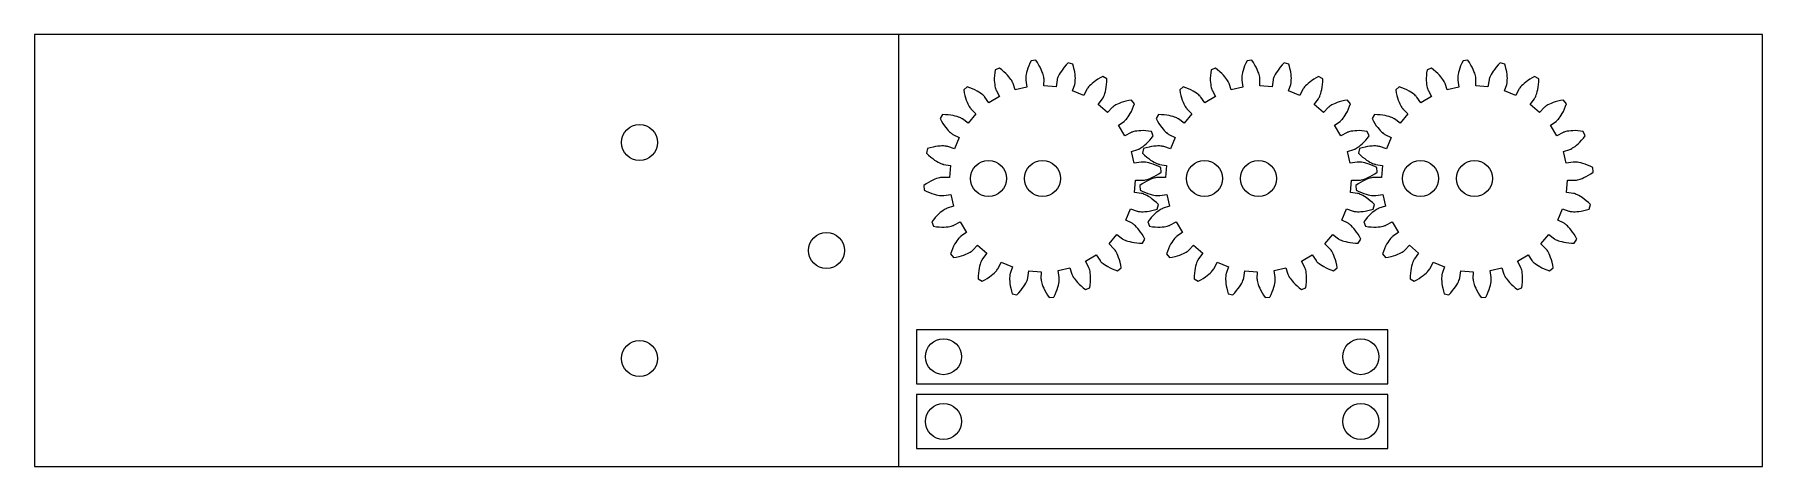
# Model space of a CAD drawing. Header units: inches. Extents: x 0 to 24, y 0 to 6.
import ezdxf

# ---------------------------------------------------------------- set-up
doc = ezdxf.new("R2010")
doc.units = ezdxf.units.IN
doc.header["$MEASUREMENT"] = 0
for name, color, linetype, true_color in [('cut2$board', 7, 'Continuous', 0x000000), ('cut2$gears', 7, 'Continuous', 0x000000), ('cut2$sticks', 7, 'Continuous', 0x000000), ('cut2$whole', 7, 'Continuous', 0x000000)]:
    doc.layers.add(name, color=color, linetype=linetype, true_color=true_color)

msp = doc.modelspace()

# ---------------------------------------------------------------- linework, layer by layer
at = {"layer": 'cut2$board'}
msp.add_line((12, 6), (12, 0), dxfattribs=at)
for centre in [(8.402, 4.5), (11, 3), (8.402, 1.5)]:
    msp.add_circle(centre, 0.25, dxfattribs=at)
at = {"layer": 'cut2$gears'}
for points in [[(15.292, 3.976), (15.387, 3.975), (15.394, 3.975), (15.403, 3.976), (15.415, 3.978), (15.43, 3.981), (15.448, 3.986), (15.47, 3.993), (15.494, 4.002), (15.521, 4.014), (15.55, 4.028), (15.582, 4.046), (15.615, 4.067), (15.647, 4.089), (15.642, 4.154), (15.607, 4.171), (15.571, 4.187), (15.537, 4.2), (15.506, 4.209), (15.477, 4.217), (15.452, 4.222), (15.43, 4.226), (15.411, 4.228), (15.395, 4.229), (15.383, 4.229), (15.375, 4.228), (15.37, 4.228), (15.274, 4.212), (15.235, 4.376), (15.326, 4.404), (15.332, 4.407), (15.34, 4.41), (15.351, 4.416), (15.364, 4.424), (15.38, 4.434), (15.398, 4.447), (15.419, 4.463), (15.441, 4.483), (15.464, 4.505), (15.489, 4.532), (15.514, 4.562), (15.537, 4.593), (15.512, 4.654), (15.474, 4.659), (15.435, 4.663), (15.399, 4.665), (15.366, 4.664), (15.337, 4.663), (15.311, 4.66), (15.289, 4.656), (15.27, 4.652), (15.255, 4.648), (15.244, 4.645), (15.235, 4.642), (15.231, 4.64), (15.145, 4.595), (15.057, 4.739), (15.135, 4.794), (15.14, 4.798), (15.146, 4.804), (15.155, 4.813), (15.165, 4.824), (15.177, 4.839), (15.19, 4.857), (15.205, 4.879), (15.22, 4.904), (15.235, 4.933), (15.25, 4.966), (15.265, 5.003), (15.277, 5.039), (15.235, 5.089), (15.197, 5.082), (15.158, 5.074), (15.123, 5.064), (15.092, 5.054), (15.065, 5.043), (15.041, 5.032), (15.021, 5.022), (15.005, 5.013), (14.992, 5.004), (14.982, 4.997), (14.975, 4.992), (14.971, 4.989), (14.903, 4.919), (14.775, 5.029), (14.832, 5.105), (14.836, 5.111), (14.84, 5.119), (14.846, 5.13), (14.852, 5.144), (14.859, 5.161), (14.866, 5.183), (14.873, 5.208), (14.879, 5.236), (14.885, 5.269), (14.889, 5.305), (14.892, 5.344), (14.892, 5.383), (14.836, 5.417), (14.802, 5.399), (14.768, 5.379), (14.738, 5.359), (14.712, 5.339), (14.689, 5.321), (14.67, 5.303), (14.654, 5.287), (14.641, 5.273), (14.632, 5.261), (14.624, 5.252), (14.62, 5.245), (14.617, 5.24), (14.574, 5.153), (14.418, 5.218), (14.448, 5.308), (14.45, 5.315), (14.452, 5.323), (14.454, 5.335), (14.455, 5.351), (14.456, 5.37), (14.457, 5.392), (14.455, 5.418), (14.453, 5.447), (14.448, 5.48), (14.441, 5.515), (14.431, 5.554), (14.42, 5.59), (14.356, 5.606), (14.329, 5.578), (14.303, 5.549), (14.281, 5.52), (14.262, 5.493), (14.246, 5.469), (14.233, 5.446), (14.223, 5.426), (14.215, 5.409), (14.209, 5.395), (14.206, 5.383), (14.203, 5.375), (14.202, 5.37), (14.188, 5.274), (14.019, 5.287), (14.021, 5.383), (14.02, 5.39), (14.019, 5.398), (14.018, 5.41), (14.014, 5.425), (14.009, 5.444), (14.003, 5.465), (13.993, 5.489), (13.982, 5.516), (13.967, 5.545), (13.95, 5.577), (13.929, 5.611), (13.907, 5.642), (13.841, 5.637), (13.824, 5.603), (13.808, 5.566), (13.796, 5.532), (13.786, 5.501), (13.778, 5.473), (13.773, 5.447), (13.77, 5.425), (13.768, 5.406), (13.767, 5.391), (13.767, 5.379), (13.767, 5.37), (13.767, 5.365), (13.784, 5.269), (13.619, 5.23), (13.591, 5.321), (13.589, 5.328), (13.585, 5.335), (13.579, 5.346), (13.572, 5.36), (13.561, 5.376), (13.548, 5.394), (13.532, 5.414), (13.513, 5.436), (13.49, 5.459), (13.463, 5.484), (13.433, 5.51), (13.402, 5.533), (13.341, 5.508), (13.336, 5.47), (13.332, 5.43), (13.331, 5.394), (13.331, 5.361), (13.333, 5.332), (13.336, 5.306), (13.339, 5.284), (13.343, 5.265), (13.347, 5.25), (13.351, 5.239), (13.354, 5.231), (13.356, 5.226), (13.401, 5.14), (13.256, 5.052), (13.201, 5.13), (13.197, 5.135), (13.191, 5.142), (13.183, 5.15), (13.171, 5.161), (13.156, 5.173), (13.138, 5.186), (13.117, 5.2), (13.091, 5.215), (13.062, 5.23), (13.03, 5.245), (12.993, 5.26), (12.956, 5.273), (12.906, 5.23), (12.913, 5.192), (12.922, 5.154), (12.931, 5.119), (12.942, 5.088), (12.952, 5.06), (12.963, 5.037), (12.973, 5.017), (12.983, 5), (12.991, 4.987), (12.998, 4.977), (13.003, 4.971), (13.007, 4.967), (13.076, 4.899), (12.966, 4.77), (12.89, 4.828), (12.884, 4.831), (12.877, 4.836), (12.866, 4.841), (12.852, 4.847), (12.834, 4.854), (12.813, 4.861), (12.788, 4.868), (12.759, 4.874), (12.727, 4.88), (12.691, 4.884), (12.651, 4.887), (12.613, 4.888), (12.578, 4.832), (12.596, 4.798), (12.616, 4.764), (12.637, 4.733), (12.656, 4.707), (12.675, 4.684), (12.692, 4.665), (12.708, 4.649), (12.722, 4.637), (12.734, 4.627), (12.744, 4.62), (12.751, 4.615), (12.755, 4.612), (12.842, 4.569), (12.777, 4.413), (12.687, 4.444), (12.68, 4.446), (12.672, 4.447), (12.66, 4.449), (12.644, 4.451), (12.626, 4.452), (12.603, 4.452), (12.577, 4.451), (12.548, 4.448), (12.516, 4.443), (12.48, 4.436), (12.442, 4.427), (12.405, 4.415), (12.389, 4.351), (12.417, 4.325), (12.447, 4.298), (12.475, 4.276), (12.502, 4.257), (12.527, 4.241), (12.549, 4.228), (12.569, 4.218), (12.586, 4.21), (12.601, 4.205), (12.612, 4.201), (12.62, 4.199), (12.626, 4.197), (12.722, 4.183), (12.708, 4.015), (12.613, 4.016), (12.606, 4.016), (12.597, 4.015), (12.585, 4.013), (12.57, 4.01), (12.552, 4.005), (12.53, 3.998), (12.506, 3.989), (12.479, 3.977), (12.45, 3.963), (12.418, 3.945), (12.385, 3.924), (12.353, 3.902), (12.358, 3.836), (12.393, 3.819), (12.429, 3.804), (12.463, 3.791), (12.494, 3.781), (12.523, 3.774), (12.548, 3.768), (12.57, 3.765), (12.589, 3.763), (12.605, 3.762), (12.617, 3.762), (12.625, 3.762), (12.63, 3.763), (12.726, 3.779), (12.765, 3.615), (12.674, 3.586), (12.668, 3.584), (12.66, 3.58), (12.649, 3.575), (12.636, 3.567), (12.62, 3.557), (12.602, 3.544), (12.581, 3.527), (12.559, 3.508), (12.536, 3.485), (12.511, 3.459), (12.486, 3.428), (12.463, 3.398), (12.488, 3.337), (12.526, 3.331), (12.565, 3.328), (12.601, 3.326), (12.634, 3.326), (12.663, 3.328), (12.689, 3.331), (12.711, 3.334), (12.73, 3.338), (12.745, 3.342), (12.756, 3.346), (12.765, 3.349), (12.769, 3.351), (12.855, 3.396), (12.943, 3.252), (12.865, 3.197), (12.86, 3.192), (12.854, 3.187), (12.845, 3.178), (12.835, 3.166), (12.823, 3.152), (12.81, 3.134), (12.795, 3.112), (12.78, 3.087), (12.765, 3.058), (12.75, 3.025), (12.735, 2.988), (12.723, 2.952), (12.765, 2.902), (12.803, 2.908), (12.842, 2.917), (12.877, 2.927), (12.908, 2.937), (12.935, 2.948), (12.959, 2.958), (12.979, 2.968), (12.995, 2.978), (13.008, 2.986), (13.018, 2.993), (13.025, 2.999), (13.029, 3.002), (13.097, 3.072), (13.225, 2.962), (13.168, 2.885), (13.164, 2.879), (13.16, 2.872), (13.154, 2.861), (13.148, 2.847), (13.141, 2.829), (13.134, 2.808), (13.127, 2.783), (13.121, 2.754), (13.115, 2.722), (13.111, 2.686), (13.108, 2.646), (13.108, 2.608), (13.164, 2.574), (13.198, 2.591), (13.232, 2.612), (13.262, 2.632), (13.288, 2.651), (13.311, 2.67), (13.33, 2.687), (13.346, 2.703), (13.359, 2.717), (13.368, 2.729), (13.376, 2.739), (13.38, 2.746), (13.383, 2.751), (13.426, 2.838), (13.582, 2.773), (13.552, 2.682), (13.55, 2.676), (13.548, 2.667), (13.546, 2.655), (13.545, 2.64), (13.544, 2.621), (13.543, 2.598), (13.545, 2.573), (13.547, 2.543), (13.552, 2.511), (13.559, 2.475), (13.569, 2.437), (13.58, 2.4), (13.644, 2.385), (13.671, 2.412), (13.697, 2.442), (13.719, 2.47), (13.738, 2.497), (13.754, 2.522), (13.767, 2.544), (13.777, 2.564), (13.785, 2.582), (13.791, 2.596), (13.794, 2.607), (13.797, 2.616), (13.798, 2.621), (13.812, 2.717), (13.981, 2.703), (13.979, 2.608), (13.98, 2.601), (13.981, 2.592), (13.982, 2.581), (13.986, 2.565), (13.991, 2.547), (13.997, 2.526), (14.007, 2.501), (14.018, 2.475), (14.033, 2.445), (14.05, 2.414), (14.071, 2.38), (14.093, 2.348), (14.159, 2.353), (14.176, 2.388), (14.192, 2.424), (14.204, 2.458), (14.214, 2.49), (14.222, 2.518), (14.227, 2.543), (14.23, 2.565), (14.232, 2.584), (14.233, 2.6), (14.233, 2.612), (14.233, 2.621), (14.233, 2.626), (14.216, 2.722), (14.381, 2.761), (14.409, 2.669), (14.411, 2.663), (14.415, 2.655), (14.421, 2.644), (14.428, 2.631), (14.439, 2.615), (14.452, 2.597), (14.468, 2.577), (14.487, 2.555), (14.51, 2.531), (14.537, 2.507), (14.567, 2.481), (14.598, 2.458), (14.659, 2.483), (14.664, 2.521), (14.668, 2.561), (14.669, 2.597), (14.669, 2.629), (14.667, 2.659), (14.664, 2.684), (14.661, 2.707), (14.657, 2.725), (14.653, 2.74), (14.649, 2.752), (14.646, 2.76), (14.644, 2.765), (14.599, 2.851), (14.744, 2.939), (14.799, 2.861), (14.803, 2.855), (14.809, 2.849), (14.817, 2.84), (14.829, 2.83), (14.844, 2.818), (14.862, 2.805), (14.883, 2.791), (14.909, 2.776), (14.938, 2.76), (14.97, 2.745), (15.007, 2.73), (15.044, 2.718), (15.094, 2.761), (15.087, 2.798), (15.078, 2.837), (15.069, 2.872), (15.058, 2.903), (15.048, 2.93), (15.037, 2.954), (15.027, 2.974), (15.017, 2.99), (15.009, 3.003), (15.002, 3.013), (14.997, 3.02), (14.993, 3.024), (14.924, 3.092), (15.034, 3.22), (15.11, 3.163), (15.116, 3.159), (15.123, 3.155), (15.134, 3.15), (15.148, 3.143), (15.166, 3.136), (15.187, 3.129), (15.212, 3.123), (15.241, 3.116), (15.273, 3.111), (15.309, 3.106), (15.349, 3.104), (15.387, 3.103), (15.422, 3.159), (15.404, 3.193), (15.384, 3.227), (15.363, 3.257), (15.344, 3.284), (15.325, 3.306), (15.308, 3.325), (15.292, 3.341), (15.278, 3.354), (15.266, 3.364), (15.256, 3.371), (15.249, 3.376), (15.245, 3.378), (15.158, 3.422), (15.223, 3.578), (15.313, 3.547), (15.32, 3.545), (15.328, 3.543), (15.34, 3.541), (15.356, 3.54), (15.374, 3.539), (15.397, 3.539), (15.423, 3.54), (15.452, 3.543), (15.484, 3.547), (15.52, 3.554), (15.558, 3.564), (15.595, 3.575), (15.611, 3.639), (15.583, 3.666), (15.553, 3.692), (15.525, 3.715), (15.498, 3.734), (15.473, 3.75), (15.451, 3.762), (15.431, 3.773), (15.414, 3.78), (15.399, 3.786), (15.388, 3.79), (15.38, 3.792), (15.374, 3.793), (15.278, 3.807)], [(18.292, 3.976), (18.387, 3.975), (18.394, 3.975), (18.403, 3.976), (18.415, 3.978), (18.43, 3.981), (18.448, 3.986), (18.47, 3.993), (18.494, 4.002), (18.521, 4.014), (18.55, 4.028), (18.582, 4.046), (18.615, 4.067), (18.647, 4.089), (18.642, 4.154), (18.607, 4.171), (18.571, 4.187), (18.537, 4.2), (18.506, 4.209), (18.477, 4.217), (18.452, 4.222), (18.43, 4.226), (18.411, 4.228), (18.395, 4.229), (18.383, 4.229), (18.375, 4.228), (18.37, 4.228), (18.274, 4.212), (18.235, 4.376), (18.326, 4.404), (18.332, 4.407), (18.34, 4.41), (18.351, 4.416), (18.364, 4.424), (18.38, 4.434), (18.398, 4.447), (18.419, 4.463), (18.441, 4.483), (18.464, 4.505), (18.489, 4.532), (18.514, 4.562), (18.537, 4.593), (18.512, 4.654), (18.474, 4.659), (18.435, 4.663), (18.399, 4.665), (18.366, 4.664), (18.337, 4.663), (18.311, 4.66), (18.289, 4.656), (18.27, 4.652), (18.255, 4.648), (18.244, 4.645), (18.235, 4.642), (18.231, 4.64), (18.145, 4.595), (18.057, 4.739), (18.135, 4.794), (18.14, 4.798), (18.146, 4.804), (18.155, 4.813), (18.165, 4.824), (18.177, 4.839), (18.19, 4.857), (18.205, 4.879), (18.22, 4.904), (18.235, 4.933), (18.25, 4.966), (18.265, 5.003), (18.277, 5.039), (18.235, 5.089), (18.197, 5.082), (18.158, 5.074), (18.123, 5.064), (18.092, 5.054), (18.065, 5.043), (18.041, 5.032), (18.021, 5.022), (18.005, 5.013), (17.992, 5.004), (17.982, 4.997), (17.975, 4.992), (17.971, 4.989), (17.903, 4.919), (17.775, 5.029), (17.832, 5.105), (17.836, 5.111), (17.84, 5.119), (17.846, 5.13), (17.852, 5.144), (17.859, 5.161), (17.866, 5.183), (17.873, 5.208), (17.879, 5.236), (17.885, 5.269), (17.889, 5.305), (17.892, 5.344), (17.892, 5.383), (17.836, 5.417), (17.802, 5.399), (17.768, 5.379), (17.738, 5.359), (17.712, 5.339), (17.689, 5.321), (17.67, 5.303), (17.654, 5.287), (17.641, 5.273), (17.632, 5.261), (17.624, 5.252), (17.62, 5.245), (17.617, 5.24), (17.574, 5.153), (17.418, 5.218), (17.448, 5.308), (17.45, 5.315), (17.452, 5.323), (17.454, 5.335), (17.455, 5.351), (17.456, 5.37), (17.457, 5.392), (17.455, 5.418), (17.453, 5.447), (17.448, 5.48), (17.441, 5.515), (17.431, 5.554), (17.42, 5.59), (17.356, 5.606), (17.329, 5.578), (17.303, 5.549), (17.281, 5.52), (17.262, 5.493), (17.246, 5.469), (17.233, 5.446), (17.223, 5.426), (17.215, 5.409), (17.209, 5.395), (17.206, 5.383), (17.203, 5.375), (17.202, 5.37), (17.188, 5.274), (17.019, 5.287), (17.021, 5.383), (17.02, 5.39), (17.019, 5.398), (17.018, 5.41), (17.014, 5.425), (17.009, 5.444), (17.003, 5.465), (16.993, 5.489), (16.982, 5.516), (16.967, 5.545), (16.95, 5.577), (16.929, 5.611), (16.907, 5.642), (16.841, 5.637), (16.824, 5.603), (16.808, 5.566), (16.796, 5.532), (16.786, 5.501), (16.778, 5.473), (16.773, 5.447), (16.77, 5.425), (16.768, 5.406), (16.767, 5.391), (16.767, 5.379), (16.767, 5.37), (16.767, 5.365), (16.784, 5.269), (16.619, 5.23), (16.591, 5.321), (16.589, 5.328), (16.585, 5.335), (16.579, 5.346), (16.572, 5.36), (16.561, 5.376), (16.548, 5.394), (16.532, 5.414), (16.513, 5.436), (16.49, 5.459), (16.463, 5.484), (16.433, 5.51), (16.402, 5.533), (16.341, 5.508), (16.336, 5.47), (16.332, 5.43), (16.331, 5.394), (16.331, 5.361), (16.333, 5.332), (16.336, 5.306), (16.339, 5.284), (16.343, 5.265), (16.347, 5.25), (16.351, 5.239), (16.354, 5.231), (16.356, 5.226), (16.401, 5.14), (16.256, 5.052), (16.201, 5.13), (16.197, 5.135), (16.191, 5.142), (16.183, 5.15), (16.171, 5.161), (16.156, 5.173), (16.138, 5.186), (16.117, 5.2), (16.091, 5.215), (16.062, 5.23), (16.03, 5.245), (15.993, 5.26), (15.956, 5.273), (15.906, 5.23), (15.913, 5.192), (15.922, 5.154), (15.931, 5.119), (15.942, 5.088), (15.952, 5.06), (15.963, 5.037), (15.973, 5.017), (15.983, 5), (15.991, 4.987), (15.998, 4.977), (16.003, 4.971), (16.007, 4.967), (16.076, 4.899), (15.966, 4.77), (15.89, 4.828), (15.884, 4.831), (15.877, 4.836), (15.866, 4.841), (15.852, 4.847), (15.834, 4.854), (15.813, 4.861), (15.788, 4.868), (15.759, 4.874), (15.727, 4.88), (15.691, 4.884), (15.651, 4.887), (15.613, 4.888), (15.578, 4.832), (15.596, 4.798), (15.616, 4.764), (15.637, 4.733), (15.656, 4.707), (15.675, 4.684), (15.692, 4.665), (15.708, 4.649), (15.722, 4.637), (15.734, 4.627), (15.744, 4.62), (15.751, 4.615), (15.755, 4.612), (15.842, 4.569), (15.777, 4.413), (15.687, 4.444), (15.68, 4.446), (15.672, 4.447), (15.66, 4.449), (15.644, 4.451), (15.626, 4.452), (15.603, 4.452), (15.577, 4.451), (15.548, 4.448), (15.516, 4.443), (15.48, 4.436), (15.442, 4.427), (15.405, 4.415), (15.389, 4.351), (15.417, 4.325), (15.447, 4.298), (15.475, 4.276), (15.502, 4.257), (15.527, 4.241), (15.549, 4.228), (15.569, 4.218), (15.586, 4.21), (15.601, 4.205), (15.612, 4.201), (15.62, 4.199), (15.626, 4.197), (15.722, 4.183), (15.708, 4.015), (15.613, 4.016), (15.606, 4.016), (15.597, 4.015), (15.585, 4.013), (15.57, 4.01), (15.552, 4.005), (15.53, 3.998), (15.506, 3.989), (15.479, 3.977), (15.45, 3.963), (15.418, 3.945), (15.385, 3.924), (15.353, 3.902), (15.358, 3.836), (15.393, 3.819), (15.429, 3.804), (15.463, 3.791), (15.494, 3.781), (15.523, 3.774), (15.548, 3.768), (15.57, 3.765), (15.589, 3.763), (15.605, 3.762), (15.617, 3.762), (15.625, 3.762), (15.63, 3.763), (15.726, 3.779), (15.765, 3.615), (15.674, 3.586), (15.668, 3.584), (15.66, 3.58), (15.649, 3.575), (15.636, 3.567), (15.62, 3.557), (15.602, 3.544), (15.581, 3.527), (15.559, 3.508), (15.536, 3.485), (15.511, 3.459), (15.486, 3.428), (15.463, 3.398), (15.488, 3.337), (15.526, 3.331), (15.565, 3.328), (15.601, 3.326), (15.634, 3.326), (15.663, 3.328), (15.689, 3.331), (15.711, 3.334), (15.73, 3.338), (15.745, 3.342), (15.756, 3.346), (15.765, 3.349), (15.769, 3.351), (15.855, 3.396), (15.943, 3.252), (15.865, 3.197), (15.86, 3.192), (15.854, 3.187), (15.845, 3.178), (15.835, 3.166), (15.823, 3.152), (15.81, 3.134), (15.795, 3.112), (15.78, 3.087), (15.765, 3.058), (15.75, 3.025), (15.735, 2.988), (15.723, 2.952), (15.765, 2.902), (15.803, 2.908), (15.842, 2.917), (15.877, 2.927), (15.908, 2.937), (15.935, 2.948), (15.959, 2.958), (15.979, 2.968), (15.995, 2.978), (16.008, 2.986), (16.018, 2.993), (16.025, 2.999), (16.029, 3.002), (16.097, 3.072), (16.225, 2.962), (16.168, 2.885), (16.164, 2.879), (16.16, 2.872), (16.154, 2.861), (16.148, 2.847), (16.141, 2.829), (16.134, 2.808), (16.127, 2.783), (16.121, 2.754), (16.115, 2.722), (16.111, 2.686), (16.108, 2.646), (16.108, 2.608), (16.164, 2.574), (16.198, 2.591), (16.232, 2.612), (16.262, 2.632), (16.288, 2.651), (16.311, 2.67), (16.33, 2.687), (16.346, 2.703), (16.359, 2.717), (16.368, 2.729), (16.376, 2.739), (16.38, 2.746), (16.383, 2.751), (16.426, 2.838), (16.582, 2.773), (16.552, 2.682), (16.55, 2.676), (16.548, 2.667), (16.546, 2.655), (16.545, 2.64), (16.544, 2.621), (16.543, 2.598), (16.545, 2.573), (16.547, 2.543), (16.552, 2.511), (16.559, 2.475), (16.569, 2.437), (16.58, 2.4), (16.644, 2.385), (16.671, 2.412), (16.697, 2.442), (16.719, 2.47), (16.738, 2.497), (16.754, 2.522), (16.767, 2.544), (16.777, 2.564), (16.785, 2.582), (16.791, 2.596), (16.794, 2.607), (16.797, 2.616), (16.798, 2.621), (16.812, 2.717), (16.981, 2.703), (16.979, 2.608), (16.98, 2.601), (16.981, 2.592), (16.982, 2.581), (16.986, 2.565), (16.991, 2.547), (16.997, 2.526), (17.007, 2.501), (17.018, 2.475), (17.033, 2.445), (17.05, 2.414), (17.071, 2.38), (17.093, 2.348), (17.159, 2.353), (17.176, 2.388), (17.192, 2.424), (17.204, 2.458), (17.214, 2.49), (17.222, 2.518), (17.227, 2.543), (17.23, 2.565), (17.232, 2.584), (17.233, 2.6), (17.233, 2.612), (17.233, 2.621), (17.233, 2.626), (17.216, 2.722), (17.381, 2.761), (17.409, 2.669), (17.411, 2.663), (17.415, 2.655), (17.421, 2.644), (17.428, 2.631), (17.439, 2.615), (17.452, 2.597), (17.468, 2.577), (17.487, 2.555), (17.51, 2.531), (17.537, 2.507), (17.567, 2.481), (17.598, 2.458), (17.659, 2.483), (17.664, 2.521), (17.668, 2.561), (17.669, 2.597), (17.669, 2.629), (17.667, 2.659), (17.664, 2.684), (17.661, 2.707), (17.657, 2.725), (17.653, 2.74), (17.649, 2.752), (17.646, 2.76), (17.644, 2.765), (17.599, 2.851), (17.744, 2.939), (17.799, 2.861), (17.803, 2.855), (17.809, 2.849), (17.817, 2.84), (17.829, 2.83), (17.844, 2.818), (17.862, 2.805), (17.883, 2.791), (17.909, 2.776), (17.938, 2.76), (17.97, 2.745), (18.007, 2.73), (18.044, 2.718), (18.094, 2.761), (18.087, 2.798), (18.078, 2.837), (18.069, 2.872), (18.058, 2.903), (18.048, 2.93), (18.037, 2.954), (18.027, 2.974), (18.017, 2.99), (18.009, 3.003), (18.002, 3.013), (17.997, 3.02), (17.993, 3.024), (17.924, 3.092), (18.034, 3.22), (18.11, 3.163), (18.116, 3.159), (18.123, 3.155), (18.134, 3.15), (18.148, 3.143), (18.166, 3.136), (18.187, 3.129), (18.212, 3.123), (18.241, 3.116), (18.273, 3.111), (18.309, 3.106), (18.349, 3.104), (18.387, 3.103), (18.422, 3.159), (18.404, 3.193), (18.384, 3.227), (18.363, 3.257), (18.344, 3.284), (18.325, 3.306), (18.308, 3.325), (18.292, 3.341), (18.278, 3.354), (18.266, 3.364), (18.256, 3.371), (18.249, 3.376), (18.245, 3.378), (18.158, 3.422), (18.223, 3.578), (18.313, 3.547), (18.32, 3.545), (18.328, 3.543), (18.34, 3.541), (18.356, 3.54), (18.374, 3.539), (18.397, 3.539), (18.423, 3.54), (18.452, 3.543), (18.484, 3.547), (18.52, 3.554), (18.558, 3.564), (18.595, 3.575), (18.611, 3.639), (18.583, 3.666), (18.553, 3.692), (18.525, 3.715), (18.498, 3.734), (18.473, 3.75), (18.451, 3.762), (18.431, 3.773), (18.414, 3.78), (18.399, 3.786), (18.388, 3.79), (18.38, 3.792), (18.374, 3.793), (18.278, 3.807)], [(21.292, 3.976), (21.387, 3.975), (21.394, 3.975), (21.403, 3.976), (21.415, 3.978), (21.43, 3.981), (21.448, 3.986), (21.47, 3.993), (21.494, 4.002), (21.521, 4.014), (21.55, 4.028), (21.582, 4.046), (21.615, 4.067), (21.647, 4.089), (21.642, 4.154), (21.607, 4.171), (21.571, 4.187), (21.537, 4.2), (21.506, 4.209), (21.477, 4.217), (21.452, 4.222), (21.43, 4.226), (21.411, 4.228), (21.395, 4.229), (21.383, 4.229), (21.375, 4.228), (21.37, 4.228), (21.274, 4.212), (21.235, 4.376), (21.326, 4.404), (21.332, 4.407), (21.34, 4.41), (21.351, 4.416), (21.364, 4.424), (21.38, 4.434), (21.398, 4.447), (21.419, 4.463), (21.441, 4.483), (21.464, 4.505), (21.489, 4.532), (21.514, 4.562), (21.537, 4.593), (21.512, 4.654), (21.474, 4.659), (21.435, 4.663), (21.399, 4.665), (21.366, 4.664), (21.337, 4.663), (21.311, 4.66), (21.289, 4.656), (21.27, 4.652), (21.255, 4.648), (21.244, 4.645), (21.235, 4.642), (21.231, 4.64), (21.145, 4.595), (21.057, 4.739), (21.135, 4.794), (21.14, 4.798), (21.146, 4.804), (21.155, 4.813), (21.165, 4.824), (21.177, 4.839), (21.19, 4.857), (21.205, 4.879), (21.22, 4.904), (21.235, 4.933), (21.25, 4.966), (21.265, 5.003), (21.277, 5.039), (21.235, 5.089), (21.197, 5.082), (21.158, 5.074), (21.123, 5.064), (21.092, 5.054), (21.065, 5.043), (21.041, 5.032), (21.021, 5.022), (21.005, 5.013), (20.992, 5.004), (20.982, 4.997), (20.975, 4.992), (20.971, 4.989), (20.903, 4.919), (20.775, 5.029), (20.832, 5.105), (20.836, 5.111), (20.84, 5.119), (20.846, 5.13), (20.852, 5.144), (20.859, 5.161), (20.866, 5.183), (20.873, 5.208), (20.879, 5.236), (20.885, 5.269), (20.889, 5.305), (20.892, 5.344), (20.892, 5.383), (20.836, 5.417), (20.802, 5.399), (20.768, 5.379), (20.738, 5.359), (20.712, 5.339), (20.689, 5.321), (20.67, 5.303), (20.654, 5.287), (20.641, 5.273), (20.632, 5.261), (20.624, 5.252), (20.62, 5.245), (20.617, 5.24), (20.574, 5.153), (20.418, 5.218), (20.448, 5.308), (20.45, 5.315), (20.452, 5.323), (20.454, 5.335), (20.455, 5.351), (20.456, 5.37), (20.457, 5.392), (20.455, 5.418), (20.453, 5.447), (20.448, 5.48), (20.441, 5.515), (20.431, 5.554), (20.42, 5.59), (20.356, 5.606), (20.329, 5.578), (20.303, 5.549), (20.281, 5.52), (20.262, 5.493), (20.246, 5.469), (20.233, 5.446), (20.223, 5.426), (20.215, 5.409), (20.209, 5.395), (20.206, 5.383), (20.203, 5.375), (20.202, 5.37), (20.188, 5.274), (20.019, 5.287), (20.021, 5.383), (20.02, 5.39), (20.019, 5.398), (20.018, 5.41), (20.014, 5.425), (20.009, 5.444), (20.003, 5.465), (19.993, 5.489), (19.982, 5.516), (19.967, 5.545), (19.95, 5.577), (19.929, 5.611), (19.907, 5.642), (19.841, 5.637), (19.824, 5.603), (19.808, 5.566), (19.796, 5.532), (19.786, 5.501), (19.778, 5.473), (19.773, 5.447), (19.77, 5.425), (19.768, 5.406), (19.767, 5.391), (19.767, 5.379), (19.767, 5.37), (19.767, 5.365), (19.784, 5.269), (19.619, 5.23), (19.591, 5.321), (19.589, 5.328), (19.585, 5.335), (19.579, 5.346), (19.572, 5.36), (19.561, 5.376), (19.548, 5.394), (19.532, 5.414), (19.513, 5.436), (19.49, 5.459), (19.463, 5.484), (19.433, 5.51), (19.402, 5.533), (19.341, 5.508), (19.336, 5.47), (19.332, 5.43), (19.331, 5.394), (19.331, 5.361), (19.333, 5.332), (19.336, 5.306), (19.339, 5.284), (19.343, 5.265), (19.347, 5.25), (19.351, 5.239), (19.354, 5.231), (19.356, 5.226), (19.401, 5.14), (19.256, 5.052), (19.201, 5.13), (19.197, 5.135), (19.191, 5.142), (19.183, 5.15), (19.171, 5.161), (19.156, 5.173), (19.138, 5.186), (19.117, 5.2), (19.091, 5.215), (19.062, 5.23), (19.03, 5.245), (18.993, 5.26), (18.956, 5.273), (18.906, 5.23), (18.913, 5.192), (18.922, 5.154), (18.931, 5.119), (18.942, 5.088), (18.952, 5.06), (18.963, 5.037), (18.973, 5.017), (18.983, 5), (18.991, 4.987), (18.998, 4.977), (19.003, 4.971), (19.007, 4.967), (19.076, 4.899), (18.966, 4.77), (18.89, 4.828), (18.884, 4.831), (18.877, 4.836), (18.866, 4.841), (18.852, 4.847), (18.834, 4.854), (18.813, 4.861), (18.788, 4.868), (18.759, 4.874), (18.727, 4.88), (18.691, 4.884), (18.651, 4.887), (18.613, 4.888), (18.578, 4.832), (18.596, 4.798), (18.616, 4.764), (18.637, 4.733), (18.656, 4.707), (18.675, 4.684), (18.692, 4.665), (18.708, 4.649), (18.722, 4.637), (18.734, 4.627), (18.744, 4.62), (18.751, 4.615), (18.755, 4.612), (18.842, 4.569), (18.777, 4.413), (18.687, 4.444), (18.68, 4.446), (18.672, 4.447), (18.66, 4.449), (18.644, 4.451), (18.626, 4.452), (18.603, 4.452), (18.577, 4.451), (18.548, 4.448), (18.516, 4.443), (18.48, 4.436), (18.442, 4.427), (18.405, 4.415), (18.389, 4.351), (18.417, 4.325), (18.447, 4.298), (18.475, 4.276), (18.502, 4.257), (18.527, 4.241), (18.549, 4.228), (18.569, 4.218), (18.586, 4.21), (18.601, 4.205), (18.612, 4.201), (18.62, 4.199), (18.626, 4.197), (18.722, 4.183), (18.708, 4.015), (18.613, 4.016), (18.606, 4.016), (18.597, 4.015), (18.585, 4.013), (18.57, 4.01), (18.552, 4.005), (18.53, 3.998), (18.506, 3.989), (18.479, 3.977), (18.45, 3.963), (18.418, 3.945), (18.385, 3.924), (18.353, 3.902), (18.358, 3.836), (18.393, 3.819), (18.429, 3.804), (18.463, 3.791), (18.494, 3.781), (18.523, 3.774), (18.548, 3.768), (18.57, 3.765), (18.589, 3.763), (18.605, 3.762), (18.617, 3.762), (18.625, 3.762), (18.63, 3.763), (18.726, 3.779), (18.765, 3.615), (18.674, 3.586), (18.668, 3.584), (18.66, 3.58), (18.649, 3.575), (18.636, 3.567), (18.62, 3.557), (18.602, 3.544), (18.581, 3.527), (18.559, 3.508), (18.536, 3.485), (18.511, 3.459), (18.486, 3.428), (18.463, 3.398), (18.488, 3.337), (18.526, 3.331), (18.565, 3.328), (18.601, 3.326), (18.634, 3.326), (18.663, 3.328), (18.689, 3.331), (18.711, 3.334), (18.73, 3.338), (18.745, 3.342), (18.756, 3.346), (18.765, 3.349), (18.769, 3.351), (18.855, 3.396), (18.943, 3.252), (18.865, 3.197), (18.86, 3.192), (18.854, 3.187), (18.845, 3.178), (18.835, 3.166), (18.823, 3.152), (18.81, 3.134), (18.795, 3.112), (18.78, 3.087), (18.765, 3.058), (18.75, 3.025), (18.735, 2.988), (18.723, 2.952), (18.765, 2.902), (18.803, 2.908), (18.842, 2.917), (18.877, 2.927), (18.908, 2.937), (18.935, 2.948), (18.959, 2.958), (18.979, 2.968), (18.995, 2.978), (19.008, 2.986), (19.018, 2.993), (19.025, 2.999), (19.029, 3.002), (19.097, 3.072), (19.225, 2.962), (19.168, 2.885), (19.164, 2.879), (19.16, 2.872), (19.154, 2.861), (19.148, 2.847), (19.141, 2.829), (19.134, 2.808), (19.127, 2.783), (19.121, 2.754), (19.115, 2.722), (19.111, 2.686), (19.108, 2.646), (19.108, 2.608), (19.164, 2.574), (19.198, 2.591), (19.232, 2.612), (19.262, 2.632), (19.288, 2.651), (19.311, 2.67), (19.33, 2.687), (19.346, 2.703), (19.359, 2.717), (19.368, 2.729), (19.376, 2.739), (19.38, 2.746), (19.383, 2.751), (19.426, 2.838), (19.582, 2.773), (19.552, 2.682), (19.55, 2.676), (19.548, 2.667), (19.546, 2.655), (19.545, 2.64), (19.544, 2.621), (19.543, 2.598), (19.545, 2.573), (19.547, 2.543), (19.552, 2.511), (19.559, 2.475), (19.569, 2.437), (19.58, 2.4), (19.644, 2.385), (19.671, 2.412), (19.697, 2.442), (19.719, 2.47), (19.738, 2.497), (19.754, 2.522), (19.767, 2.544), (19.777, 2.564), (19.785, 2.582), (19.791, 2.596), (19.794, 2.607), (19.797, 2.616), (19.798, 2.621), (19.812, 2.717), (19.981, 2.703), (19.979, 2.608), (19.98, 2.601), (19.981, 2.592), (19.982, 2.581), (19.986, 2.565), (19.991, 2.547), (19.997, 2.526), (20.007, 2.501), (20.018, 2.475), (20.033, 2.445), (20.05, 2.414), (20.071, 2.38), (20.093, 2.348), (20.159, 2.353), (20.176, 2.388), (20.192, 2.424), (20.204, 2.458), (20.214, 2.49), (20.222, 2.518), (20.227, 2.543), (20.23, 2.565), (20.232, 2.584), (20.233, 2.6), (20.233, 2.612), (20.233, 2.621), (20.233, 2.626), (20.216, 2.722), (20.381, 2.761), (20.409, 2.669), (20.411, 2.663), (20.415, 2.655), (20.421, 2.644), (20.428, 2.631), (20.439, 2.615), (20.452, 2.597), (20.468, 2.577), (20.487, 2.555), (20.51, 2.531), (20.537, 2.507), (20.567, 2.481), (20.598, 2.458), (20.659, 2.483), (20.664, 2.521), (20.668, 2.561), (20.669, 2.597), (20.669, 2.629), (20.667, 2.659), (20.664, 2.684), (20.661, 2.707), (20.657, 2.725), (20.653, 2.74), (20.649, 2.752), (20.646, 2.76), (20.644, 2.765), (20.599, 2.851), (20.744, 2.939), (20.799, 2.861), (20.803, 2.855), (20.809, 2.849), (20.817, 2.84), (20.829, 2.83), (20.844, 2.818), (20.862, 2.805), (20.883, 2.791), (20.909, 2.776), (20.938, 2.76), (20.97, 2.745), (21.007, 2.73), (21.044, 2.718), (21.094, 2.761), (21.087, 2.798), (21.078, 2.837), (21.069, 2.872), (21.058, 2.903), (21.048, 2.93), (21.037, 2.954), (21.027, 2.974), (21.017, 2.99), (21.009, 3.003), (21.002, 3.013), (20.997, 3.02), (20.993, 3.024), (20.924, 3.092), (21.034, 3.22), (21.11, 3.163), (21.116, 3.159), (21.123, 3.155), (21.134, 3.15), (21.148, 3.143), (21.166, 3.136), (21.187, 3.129), (21.212, 3.123), (21.241, 3.116), (21.273, 3.111), (21.309, 3.106), (21.349, 3.104), (21.387, 3.103), (21.422, 3.159), (21.404, 3.193), (21.384, 3.227), (21.363, 3.257), (21.344, 3.284), (21.325, 3.306), (21.308, 3.325), (21.292, 3.341), (21.278, 3.354), (21.266, 3.364), (21.256, 3.371), (21.249, 3.376), (21.245, 3.378), (21.158, 3.422), (21.223, 3.578), (21.313, 3.547), (21.32, 3.545), (21.328, 3.543), (21.34, 3.541), (21.356, 3.54), (21.374, 3.539), (21.397, 3.539), (21.423, 3.54), (21.452, 3.543), (21.484, 3.547), (21.52, 3.554), (21.558, 3.564), (21.595, 3.575), (21.611, 3.639), (21.583, 3.666), (21.553, 3.692), (21.525, 3.715), (21.498, 3.734), (21.473, 3.75), (21.451, 3.762), (21.431, 3.773), (21.414, 3.78), (21.399, 3.786), (21.388, 3.79), (21.38, 3.792), (21.374, 3.793), (21.278, 3.807)]]:
    msp.add_lwpolyline(points, close=True, dxfattribs=at)
for centre in [(13.25, 4), (14, 4), (16.25, 4), (17, 4), (19.25, 4), (20, 4)]:
    msp.add_circle(centre, 0.25, dxfattribs=at)
at = {"layer": 'cut2$sticks'}
for p, q in [((18.796, 1.9), (12.25, 1.9)), ((12.25, 1.9), (12.25, 1.15)), ((18.796, 1.15), (18.796, 1.9)), ((12.25, 1.15), (18.796, 1.15))]:
    msp.add_line(p, q, dxfattribs=at)
msp.add_lwpolyline([(18.796, 1), (12.25, 1), (12.25, 0.25), (18.796, 0.25)], close=True, dxfattribs=at)
for centre in [(12.625, 1.525), (18.421, 1.525), (12.625, 0.625), (18.421, 0.625)]:
    msp.add_circle(centre, 0.25, dxfattribs=at)
at = {"layer": 'cut2$whole'}
msp.add_lwpolyline([(0, 0), (24, 0), (24, 6), (0, 6)], close=True, dxfattribs=at)

doc.saveas('drawing.dxf')
